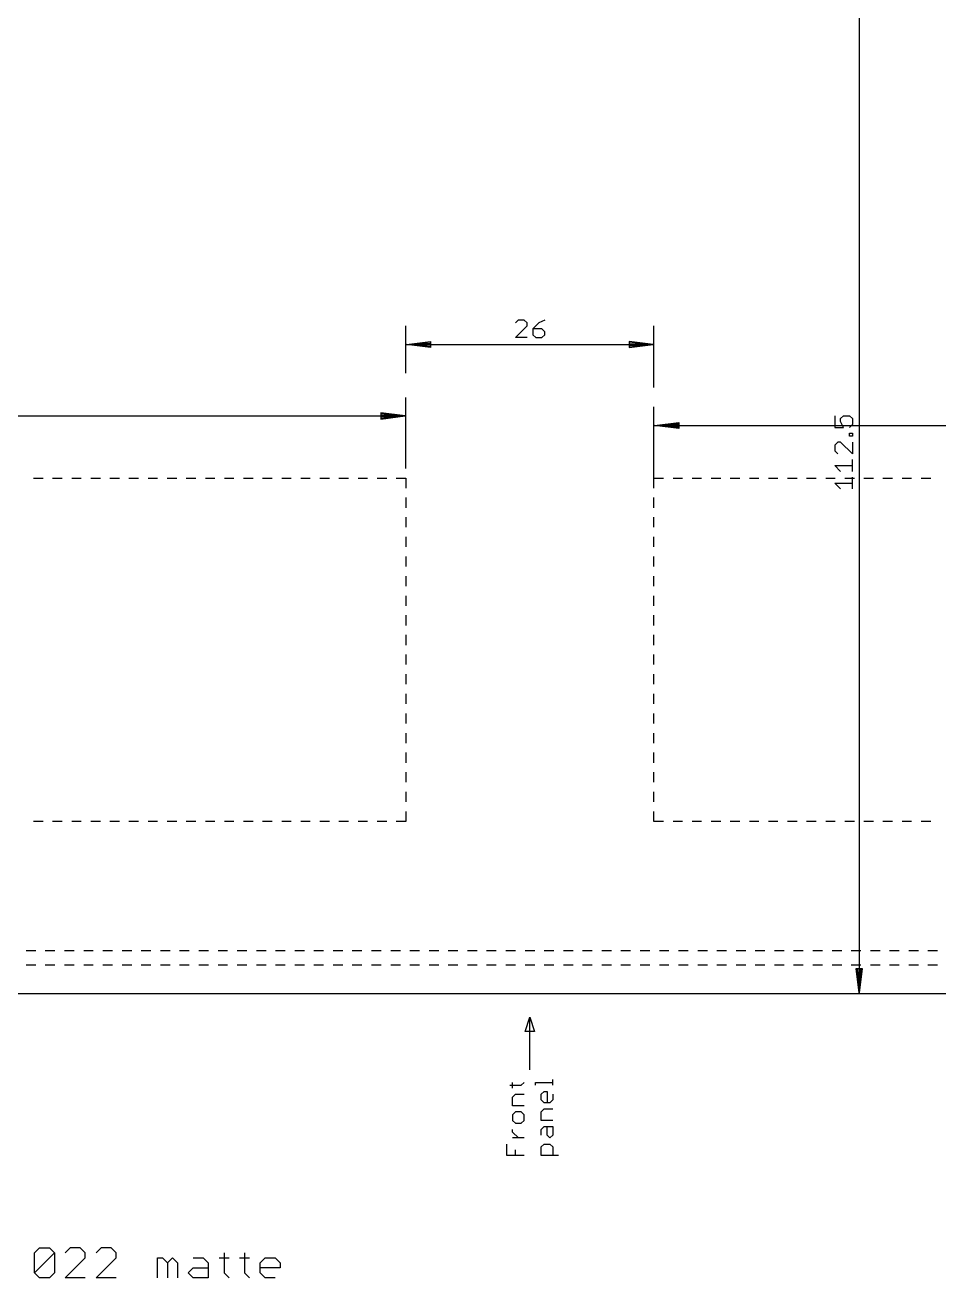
# Model space of a CAD drawing. Extents: x -7 to 382, y -31 to 255.
# Drawn here: x 92.1 to 187.9, y -29.8 to 101.5 of the extents above; entities that cross this region are included whole.
import ezdxf

# ---------------------------------------------------------------- set-up
doc = ezdxf.new("R2010")
doc.units = 0
doc.header["$MEASUREMENT"] = 0
for name, color, linetype, true_color in [('114', 253, 'CONTINUOUS', 0xadadad), ('20', 7, 'CONTINUOUS', 0xffffff), ('47', 140, 'CONTINUOUS', 0x00bfff)]:
    doc.layers.add(name, color=color, linetype=linetype, true_color=true_color)

msp = doc.modelspace()

# ---------------------------------------------------------------- linework, layer by layer
at = {"layer": '114'}
for p, q in [((144.5, -4), (145, -2.5)), ((145, -8), (145, -2.5)), ((145, -2.5), (145.5, -4)), ((145.5, -4), (144.5, -4)), ((147.3984, -9.6261), (147.3984, -9.0267)), ((142.8998, -9.6333), (144.0987, -9.6333)), ((143.1995, -9.933), (143.1995, -9.3336)), ((144.0987, -9.6333), (144.3984, -9.3336)), ((145.6001, -9.6261), (145.6001, -9.3264)), ((145.6001, -9.3264), (147.3984, -9.3264)), ((146.1995, -10.5685), (146.4992, -10.2688)), ((146.4992, -10.2688), (146.799, -10.2688)), ((146.799, -10.2688), (146.799, -11.4677)), ((143.1995, -10.8755), (143.4992, -10.5757)), ((143.1995, -11.7746), (143.1995, -10.8755)), ((144.3984, -11.7746), (143.1995, -11.7746)), ((143.4992, -10.5757), (144.3984, -10.5757)), ((146.1995, -11.168), (146.1995, -10.5685)), ((146.4992, -11.4677), (146.1995, -11.168)), ((147.0987, -11.4677), (146.4992, -11.4677)), ((147.3984, -11.168), (147.0987, -11.4677)), ((147.3984, -10.5685), (147.3984, -11.168)), ((143.4992, -12.4173), (143.1995, -12.717)), ((143.1995, -12.717), (143.1995, -13.3165)), ((144.0987, -12.4173), (143.4992, -12.4173)), ((144.3984, -12.717), (144.0987, -12.4173)), ((144.3984, -13.3165), (144.3984, -12.717)), ((146.1995, -12.4101), (146.4992, -12.1104)), ((146.1995, -13.3093), (146.1995, -12.4101)), ((146.4992, -12.1104), (147.3984, -12.1104)), ((143.1995, -13.3165), (143.4992, -13.6162)), ((143.1995, -14.5514), (143.1995, -14.2517)), ((143.4992, -13.6162), (144.0987, -13.6162)), ((144.0987, -13.6162), (144.3984, -13.3165)), ((147.3984, -13.3093), (146.1995, -13.3093)), ((146.1995, -14.2517), (146.4992, -13.9519)), ((146.1995, -14.8511), (146.1995, -14.2517)), ((146.4992, -13.9519), (147.3984, -13.9519)), ((146.799, -14.8511), (146.799, -13.9519)), ((147.3984, -13.9519), (147.3984, -14.8511)), ((143.799, -15.1508), (143.1995, -14.5514)), ((144.3984, -15.1508), (143.1995, -15.1508)), ((147.0987, -15.1508), (146.799, -14.8511)), ((147.3984, -14.8511), (147.0987, -15.1508)), ((142.6001, -16.9924), (142.6001, -15.7935)), ((144.3984, -16.9924), (142.6001, -16.9924)), ((143.4992, -16.9924), (143.4992, -16.393)), ((146.1995, -16.0932), (146.4992, -15.7935)), ((146.1995, -16.9924), (146.1995, -16.0932)), ((147.9978, -16.9924), (146.1995, -16.9924)), ((146.4992, -15.7935), (147.0987, -15.7935)), ((147.0987, -15.7935), (147.3984, -16.0932)), ((147.3984, -16.0932), (147.3984, -16.9924)), ((93.1005, -27.1996), (93.625, -26.6751)), ((93.1005, -29.2977), (93.1005, -27.1996)), ((93.1005, -29.2977), (95.1986, -27.1996)), ((93.625, -26.6751), (94.674, -26.6751)), ((94.674, -26.6751), (95.1986, -27.1996)), ((95.1986, -27.1996), (95.1986, -29.2977)), ((96.8478, -26.6751), (96.3233, -27.1996)), ((97.8968, -26.6751), (96.8478, -26.6751)), ((98.4213, -27.1996), (97.8968, -26.6751)), ((98.4213, -27.7241), (98.4213, -27.1996)), ((100.0705, -26.6751), (99.546, -27.1996)), ((101.1196, -26.6751), (100.0705, -26.6751)), ((101.6441, -27.1996), (101.1196, -26.6751)), ((101.6441, -27.7241), (101.6441, -27.1996)), ((112.9615, -27.1996), (112.9615, -29.2977)), ((115.11, -27.1996), (115.11, -29.2977)), ((96.3233, -29.8222), (98.4213, -27.7241)), ((99.546, -29.8222), (101.6441, -27.7241)), ((105.9915, -29.8222), (105.9915, -27.7241)), ((105.9915, -27.7241), (106.516, -27.7241)), ((106.516, -27.7241), (107.0405, -28.2487)), ((107.0405, -28.2487), (107.5651, -27.7241)), ((107.0405, -28.2487), (107.0405, -29.8222)), ((107.5651, -27.7241), (108.0896, -28.2487)), ((108.0896, -28.2487), (108.0896, -29.8222)), ((109.2143, -29.2977), (109.7388, -28.7732)), ((109.7388, -27.7241), (110.7878, -27.7241)), ((109.7388, -28.7732), (111.3123, -28.7732)), ((110.7878, -27.7241), (111.3123, -28.2487)), ((111.3123, -28.2487), (111.3123, -29.8222)), ((112.437, -27.7241), (113.4861, -27.7241)), ((114.5855, -27.7241), (115.6346, -27.7241)), ((116.734, -28.2487), (117.2585, -27.7241)), ((116.734, -29.2977), (116.734, -28.2487)), ((118.8321, -28.7732), (116.734, -28.7732)), ((117.2585, -27.7241), (118.3076, -27.7241)), ((118.3076, -27.7241), (118.8321, -28.2487)), ((118.8321, -28.2487), (118.8321, -28.7732)), ((93.625, -29.8222), (93.1005, -29.2977)), ((94.674, -29.8222), (93.625, -29.8222)), ((95.1986, -29.2977), (94.674, -29.8222)), ((98.4213, -29.8222), (96.3233, -29.8222)), ((101.6441, -29.8222), (99.546, -29.8222)), ((109.7388, -29.8222), (109.2143, -29.2977)), ((111.3123, -29.8222), (109.7388, -29.8222)), ((112.9615, -29.2977), (113.4861, -29.8222)), ((115.11, -29.2977), (115.6346, -29.8222)), ((117.2585, -29.8222), (116.734, -29.2977)), ((118.3076, -29.8222), (117.2585, -29.8222))]:
    msp.add_line(p, q, dxfattribs=at)
at = {"layer": '20'}
for p, q in [((93, 54), (94, 54)), ((95, 54), (96, 54)), ((97, 54), (98, 54)), ((99, 54), (100, 54)), ((101, 54), (102, 54)), ((103, 54), (104, 54)), ((105, 54), (106, 54)), ((107, 54), (108, 54)), ((109, 54), (110, 54)), ((111, 54), (112, 54)), ((113, 54), (114, 54)), ((115, 54), (116, 54)), ((117, 54), (118, 54)), ((119, 54), (120, 54)), ((121, 54), (122, 54)), ((123, 54), (124, 54)), ((125, 54), (126, 54)), ((127, 54), (128, 54)), ((129, 54), (130, 54)), ((131, 54), (132, 54)), ((132, 54), (132, 52.9444)), ((158, 54), (159, 54)), ((158, 52.9444), (158, 54)), ((160, 54), (161, 54)), ((162, 54), (163, 54)), ((164, 54), (165, 54)), ((166, 54), (167, 54)), ((168, 54), (169, 54)), ((170, 54), (171, 54)), ((172, 54), (173, 54)), ((174, 54), (175, 54)), ((176, 54), (177, 54)), ((178, 54), (179, 54)), ((180, 54), (181, 54)), ((182, 54), (183, 54)), ((184, 54), (185, 54)), ((186, 54), (187, 54)), ((132, 51.9444), (132, 50.8889)), ((158, 50.8889), (158, 51.9444)), ((132, 49.8889), (132, 48.8333)), ((158, 48.8333), (158, 49.8889)), ((132, 47.8333), (132, 46.7778)), ((158, 46.7778), (158, 47.8333)), ((132, 45.7778), (132, 44.7222)), ((158, 44.7222), (158, 45.7778)), ((132, 43.7222), (132, 42.6667)), ((158, 42.6667), (158, 43.7222)), ((132, 41.6667), (132, 40.6111)), ((158, 40.6111), (158, 41.6667)), ((132, 39.6111), (132, 38.5556)), ((158, 38.5556), (158, 39.6111)), ((132, 37.5556), (132, 36.5)), ((158, 36.5), (158, 37.5556)), ((132, 35.5), (132, 34.4444)), ((158, 34.4444), (158, 35.5)), ((132, 33.4444), (132, 32.3889)), ((158, 32.3889), (158, 33.4444)), ((132, 31.3889), (132, 30.3333)), ((158, 30.3333), (158, 31.3889)), ((132, 29.3333), (132, 28.2778)), ((158, 28.2778), (158, 29.3333)), ((132, 27.2778), (132, 26.2222)), ((158, 26.2222), (158, 27.2778)), ((132, 25.2222), (132, 24.1667)), ((158, 24.1667), (158, 25.2222)), ((132, 23.1667), (132, 22.1111)), ((158, 22.1111), (158, 23.1667)), ((132, 21.1111), (132, 20.0556)), ((158, 20.0556), (158, 21.1111)), ((132, 19.0556), (132, 18)), ((158, 18), (158, 19.0556)), ((94, 18), (93, 18)), ((96, 18), (95, 18)), ((98, 18), (97, 18)), ((100, 18), (99, 18)), ((102, 18), (101, 18)), ((104, 18), (103, 18)), ((106, 18), (105, 18)), ((108, 18), (107, 18)), ((110, 18), (109, 18)), ((112, 18), (111, 18)), ((114, 18), (113, 18)), ((116, 18), (115, 18)), ((118, 18), (117, 18)), ((120, 18), (119, 18)), ((122, 18), (121, 18)), ((124, 18), (123, 18)), ((126, 18), (125, 18)), ((128, 18), (127, 18)), ((130, 18), (129, 18)), ((132, 18), (131, 18)), ((159, 18), (158, 18)), ((161, 18), (160, 18)), ((163, 18), (162, 18)), ((165, 18), (164, 18)), ((167, 18), (166, 18)), ((169, 18), (168, 18)), ((171, 18), (170, 18)), ((173, 18), (172, 18)), ((175, 18), (174, 18)), ((177, 18), (176, 18)), ((179, 18), (178, 18)), ((181, 18), (180, 18)), ((183, 18), (182, 18)), ((185, 18), (184, 18)), ((187, 18), (186, 18)), ((92.222, 4.5), (93.2325, 4.5)), ((94.2325, 4.5), (95.243, 4.5)), ((96.243, 4.5), (97.2535, 4.5)), ((98.2535, 4.5), (99.264, 4.5)), ((100.264, 4.5), (101.2745, 4.5)), ((102.2745, 4.5), (103.285, 4.5)), ((104.285, 4.5), (105.2955, 4.5)), ((106.2955, 4.5), (107.3059, 4.5)), ((108.3059, 4.5), (109.3164, 4.5)), ((110.3164, 4.5), (111.3269, 4.5)), ((112.3269, 4.5), (113.3374, 4.5)), ((114.3374, 4.5), (115.3479, 4.5)), ((116.3479, 4.5), (117.3584, 4.5)), ((118.3584, 4.5), (119.3689, 4.5)), ((120.3689, 4.5), (121.3794, 4.5)), ((122.3794, 4.5), (123.3899, 4.5)), ((124.3899, 4.5), (125.4004, 4.5)), ((126.4004, 4.5), (127.4108, 4.5)), ((128.4108, 4.5), (129.4213, 4.5)), ((130.4213, 4.5), (131.4318, 4.5)), ((132.4318, 4.5), (133.4423, 4.5)), ((134.4423, 4.5), (135.4528, 4.5)), ((136.4528, 4.5), (137.4633, 4.5)), ((138.4633, 4.5), (139.4738, 4.5)), ((140.4738, 4.5), (141.4843, 4.5)), ((142.4843, 4.5), (143.4948, 4.5)), ((144.4948, 4.5), (145.5052, 4.5)), ((146.5052, 4.5), (147.5157, 4.5)), ((148.5157, 4.5), (149.5262, 4.5)), ((150.5262, 4.5), (151.5367, 4.5)), ((152.5367, 4.5), (153.5472, 4.5)), ((154.5472, 4.5), (155.5577, 4.5)), ((156.5577, 4.5), (157.5682, 4.5)), ((158.5682, 4.5), (159.5787, 4.5)), ((160.5787, 4.5), (161.5892, 4.5)), ((162.5892, 4.5), (163.5996, 4.5)), ((164.5996, 4.5), (165.6101, 4.5)), ((166.6101, 4.5), (167.6206, 4.5)), ((168.6206, 4.5), (169.6311, 4.5)), ((170.6311, 4.5), (171.6416, 4.5)), ((172.6416, 4.5), (173.6521, 4.5)), ((174.6521, 4.5), (175.6626, 4.5)), ((176.6626, 4.5), (177.6731, 4.5)), ((178.6731, 4.5), (179.6836, 4.5)), ((180.6836, 4.5), (181.6941, 4.5)), ((182.6941, 4.5), (183.7045, 4.5)), ((184.7045, 4.5), (185.715, 4.5)), ((186.715, 4.5), (187.7255, 4.5)), ((92.222, 3), (93.2325, 3)), ((94.2325, 3), (95.243, 3)), ((96.243, 3), (97.2535, 3)), ((98.2535, 3), (99.264, 3)), ((100.264, 3), (101.2745, 3)), ((102.2745, 3), (103.285, 3)), ((104.285, 3), (105.2955, 3)), ((106.2955, 3), (107.3059, 3)), ((108.3059, 3), (109.3164, 3)), ((110.3164, 3), (111.3269, 3)), ((112.3269, 3), (113.3374, 3)), ((114.3374, 3), (115.3479, 3)), ((116.3479, 3), (117.3584, 3)), ((118.3584, 3), (119.3689, 3)), ((120.3689, 3), (121.3794, 3)), ((122.3794, 3), (123.3899, 3)), ((124.3899, 3), (125.4004, 3)), ((126.4004, 3), (127.4108, 3)), ((128.4108, 3), (129.4213, 3)), ((130.4213, 3), (131.4318, 3)), ((132.4318, 3), (133.4423, 3)), ((134.4423, 3), (135.4528, 3)), ((136.4528, 3), (137.4633, 3)), ((138.4633, 3), (139.4738, 3)), ((140.4738, 3), (141.4843, 3)), ((142.4843, 3), (143.4948, 3)), ((144.4948, 3), (145.5052, 3)), ((146.5052, 3), (147.5157, 3)), ((148.5157, 3), (149.5262, 3)), ((150.5262, 3), (151.5367, 3)), ((152.5367, 3), (153.5472, 3)), ((154.5472, 3), (155.5577, 3)), ((156.5577, 3), (157.5682, 3)), ((158.5682, 3), (159.5787, 3)), ((160.5787, 3), (161.5892, 3)), ((162.5892, 3), (163.5996, 3)), ((164.5996, 3), (165.6101, 3)), ((166.6101, 3), (167.6206, 3)), ((168.6206, 3), (169.6311, 3)), ((170.6311, 3), (171.6416, 3)), ((172.6416, 3), (173.6521, 3)), ((174.6521, 3), (175.6626, 3)), ((176.6626, 3), (177.6731, 3)), ((178.6731, 3), (179.6836, 3)), ((180.6836, 3), (181.6941, 3)), ((182.6941, 3), (183.7045, 3)), ((184.7045, 3), (185.715, 3)), ((186.715, 3), (187.7255, 3)), ((1.5, 0), (288.5, 0))]:
    msp.add_line(p, q, dxfattribs=at)
at = {"layer": '47'}
for p, q in [((179.5, 112.435), (179.5, 0.065)), ((132, 65), (132, 69.95)), ((143.7911, 70.5554), (143.4829, 70.2472)), ((143.4829, 68.7062), (144.7157, 69.939)), ((144.4075, 70.5554), (143.7911, 70.5554)), ((144.7157, 70.2472), (144.4075, 70.5554)), ((144.7157, 69.939), (144.7157, 70.2472)), ((145.9409, 70.2472), (145.3245, 69.6308)), ((145.3245, 69.6308), (145.3245, 69.0144)), ((146.2491, 69.6308), (145.3245, 69.6308)), ((146.5573, 70.5554), (145.9409, 70.2472)), ((146.5573, 69.3226), (146.2491, 69.6308)), ((158, 63.5), (158, 69.95)), ((132.065, 68), (134.6, 68.3192)), ((134.6, 68.3192), (134.6, 67.6808)), ((144.7157, 68.7062), (143.4829, 68.7062)), ((145.3245, 69.0144), (145.6327, 68.7062)), ((145.6327, 68.7062), (146.2491, 68.7062)), ((146.2491, 68.7062), (146.5573, 69.0144)), ((146.5573, 69.0144), (146.5573, 69.3226)), ((157.935, 68), (155.4, 68.3192)), ((155.4, 68.3192), (155.4, 67.6808)), ((132.065, 68), (134.6, 68.26)), ((132.065, 68), (134.6, 68.13)), ((132.065, 68), (157.935, 68)), ((134.6, 67.6808), (132.065, 68)), ((134.6, 67.87), (132.065, 68)), ((134.6, 67.74), (132.065, 68)), ((157.935, 68), (155.4, 68.26)), ((157.935, 68), (155.4, 68.13)), ((155.4, 67.6808), (157.935, 68)), ((155.4, 67.87), (157.935, 68)), ((155.4, 67.74), (157.935, 68)), ((132, 55), (132, 62.45)), ((13.065, 60.5), (131.935, 60.5)), ((131.935, 60.5), (129.4, 60.8192)), ((129.4, 60.8192), (129.4, 60.1808)), ((131.935, 60.5), (129.4, 60.76)), ((131.935, 60.5), (129.4, 60.63)), ((129.4, 60.1808), (131.935, 60.5)), ((129.4, 60.37), (131.935, 60.5)), ((129.4, 60.24), (131.935, 60.5)), ((158, 54), (158, 61.45)), ((176.9446, 60.5279), (176.9446, 59.2951)), ((177.561, 60.2197), (177.8692, 60.5279)), ((177.8692, 60.5279), (178.4856, 60.5279)), ((178.4856, 60.5279), (178.7938, 60.2197)), ((158.065, 59.5), (160.6, 59.8192)), ((158.065, 59.5), (160.6, 59.76)), ((158.065, 59.5), (160.6, 59.63)), ((158.065, 59.5), (276.935, 59.5)), ((160.6, 59.1808), (158.065, 59.5)), ((160.6, 59.37), (158.065, 59.5)), ((160.6, 59.24), (158.065, 59.5)), ((160.6, 59.8192), (160.6, 59.1808)), ((176.9446, 59.2951), (177.8692, 59.2951)), ((177.561, 59.9115), (177.561, 60.2197)), ((177.8692, 59.2951), (177.561, 59.9115)), ((178.7938, 59.6033), (178.4856, 59.2951)), ((178.7938, 60.2197), (178.7938, 59.6033)), ((177.2528, 57.7655), (176.9446, 57.4573)), ((177.561, 57.7655), (177.2528, 57.7655)), ((178.7938, 56.5327), (177.561, 57.7655)), ((178.4856, 58.3743), (178.4856, 58.6825)), ((178.4856, 58.6825), (178.7938, 58.6825)), ((178.7938, 58.3743), (178.4856, 58.3743)), ((178.7938, 58.6825), (178.7938, 58.3743)), ((178.7938, 57.7655), (178.7938, 56.5327)), ((176.9446, 57.4573), (176.9446, 56.8409)), ((176.9446, 56.8409), (177.2528, 56.5327)), ((177.561, 54.6911), (176.9446, 55.3075)), ((176.9446, 55.3075), (178.7938, 55.3075)), ((178.7938, 54.6911), (178.7938, 55.9239)), ((178.7938, 52.8496), (178.7938, 54.0824)), ((177.561, 52.8496), (176.9446, 53.466)), ((176.9446, 53.466), (178.7938, 53.466)), ((179.5, 0.065), (179.1808, 2.6)), ((179.1808, 2.6), (179.8192, 2.6)), ((179.5, 0.065), (179.24, 2.6)), ((179.5, 0.065), (179.37, 2.6)), ((179.8192, 2.6), (179.5, 0.065)), ((179.63, 2.6), (179.5, 0.065)), ((179.76, 2.6), (179.5, 0.065)), ((178.5, 0), (181.45, 0))]:
    msp.add_line(p, q, dxfattribs=at)

doc.saveas('drawing.dxf')
